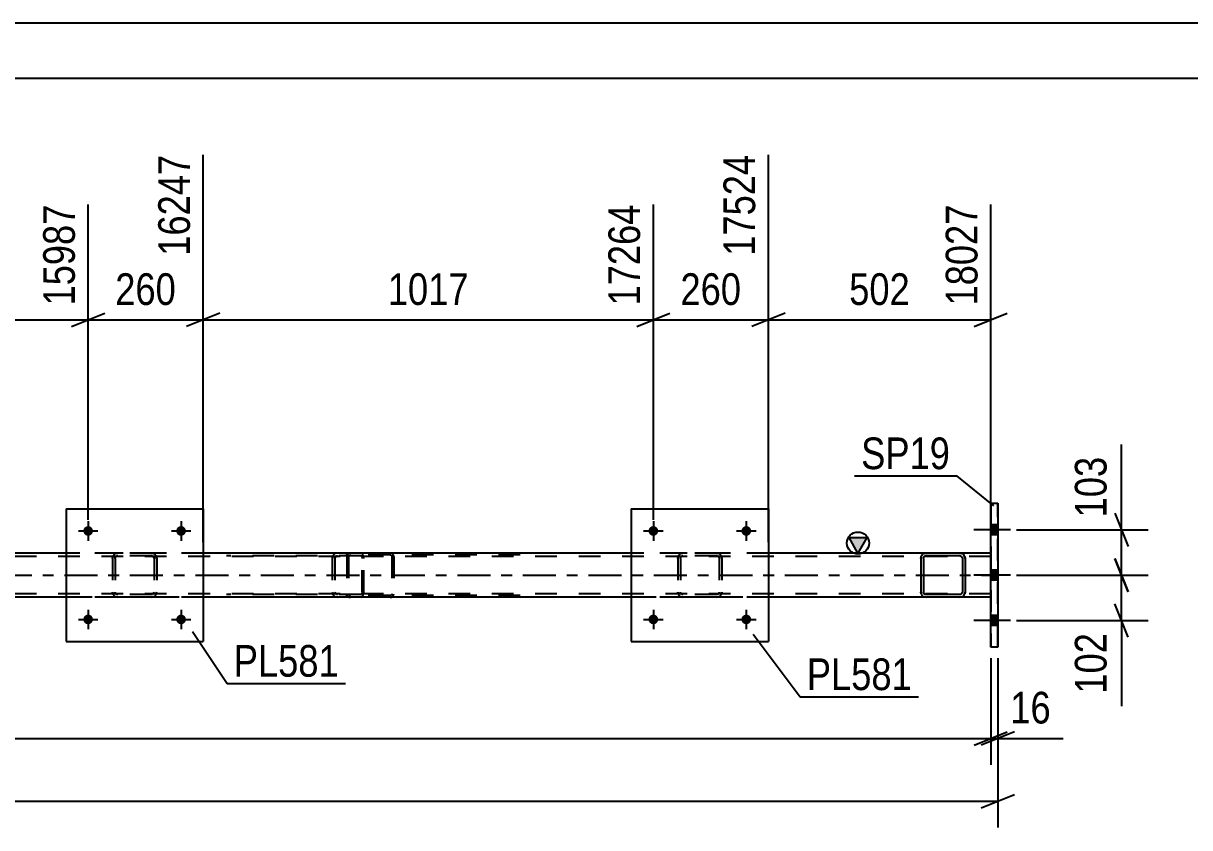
# Model space of a CAD drawing. Header units: millimetres. Extents: x 0 to 841, y 0 to 594.
# Drawn here: x 675 to 780.4, y 521.3 to 594 of the extents above; entities that cross this region are included whole.
import ezdxf

# ---------------------------------------------------------------- set-up
doc = ezdxf.new("R2010")
doc.units = ezdxf.units.MM
doc.linetypes.add('DXK_LINE_DOT2', pattern=[3.9198, 1.9599, -1.9599])
doc.linetypes.add('DXK_LINE_DOT3', pattern=[5.9187, 2.979, -0.9799, 0.9799, -0.9799])
doc.styles.add('Arial Narrow', font='ARIALN.TTF', dxfattribs={"height": 0.2})

# ---------------------------------------------------------------- blocks, each defined once
blk = doc.blocks.new('Unknown-814735583-1133')
at = {"color": 5, "linetype": 'Continuous'}
for p, q in [((841, 594), (0, 594)), ((836, 589), (5, 589))]:
    blk.add_line(p, q, dxfattribs=at)
blk = doc.blocks.new('Part-814735583-5212 - 5134')
at = {"color": 2, "linetype": 'Continuous'}
for p, q in [((756.58, 546.09), (756.4, 546.05)), ((759.62, 546.09), (756.58, 546.09)), ((759.81, 546.05), (759.62, 546.09)), ((756.14, 545.79), (756.1, 545.61)), ((756.1, 545.61), (756.1, 542.57)), ((756.34, 545.61), (756.36, 545.7)), ((756.34, 545.61), (756.34, 542.57)), ((756.36, 545.7), (756.41, 545.78)), ((756.41, 545.78), (756.49, 545.83)), ((756.49, 545.83), (756.58, 545.85)), ((759.62, 545.85), (756.58, 545.85)), ((759.62, 545.85), (759.72, 545.83)), ((759.72, 545.83), (759.79, 545.78)), ((759.79, 545.78), (759.84, 545.7)), ((759.84, 545.7), (759.86, 545.61)), ((759.86, 545.61), (759.86, 542.57)), ((760.1, 545.61), (760.07, 545.79)), ((760.1, 545.61), (760.1, 542.57)), ((756.1, 542.57), (756.14, 542.39)), ((756.36, 542.48), (756.34, 542.57)), ((756.41, 542.4), (756.36, 542.48)), ((756.4, 542.13), (756.58, 542.09)), ((756.49, 542.35), (756.41, 542.4)), ((756.58, 542.33), (756.49, 542.35)), ((759.62, 542.33), (756.58, 542.33)), ((759.62, 542.09), (756.58, 542.09)), ((759.72, 542.35), (759.62, 542.33)), ((759.62, 542.09), (759.81, 542.13)), ((759.79, 542.4), (759.72, 542.35)), ((759.84, 542.48), (759.79, 542.4)), ((759.86, 542.57), (759.84, 542.48)), ((760.07, 542.39), (760.1, 542.57))]:
    blk.add_line(p, q, dxfattribs=at)
at = {"color": 7, "linetype": 'DXK_LINE_DOT2'}
for p, q in [((756.4, 546.05), (756.58, 546.09)), ((759.62, 546.09), (759.81, 546.05)), ((756.1, 545.61), (756.14, 545.79)), ((760.07, 545.79), (760.1, 545.61)), ((756.14, 542.39), (756.1, 542.57)), ((756.58, 542.09), (756.4, 542.13)), ((759.81, 542.13), (759.62, 542.09)), ((760.1, 542.57), (760.07, 542.39))]:
    blk.add_line(p, q, dxfattribs=at)
at = {"color": 2, "linetype": 'Continuous'}
for centre, start, end in [((756.58, 545.61), 112.5, 157.5), ((759.62, 545.61), 22.5, 67.5), ((756.58, 542.57), 202.5, 247.5), ((759.62, 542.57), 292.5, 337.5)]:
    blk.add_arc(centre, 0.48, start, end, dxfattribs=at)
at = {"color": 7, "linetype": 'DXK_LINE_DOT2'}
for centre, start, end in [((756.58, 545.61), 112.5, 157.5), ((759.62, 545.61), 22.5, 67.5), ((756.58, 542.57), 202.5, 247.5), ((759.62, 542.57), 292.5, 337.5)]:
    blk.add_arc(centre, 0.48, start, end, dxfattribs=at)
blk = doc.blocks.new('Bolt-814735583-5152 - 5134')
at = {"linetype": 'Continuous'}
for points in [[(732.37, 548.09, -1), (731.49, 548.09, -1)], [(740.77, 548.09, -1), (739.89, 548.09, -1)]]:
    blk.add_hatch(color=1, dxfattribs=at).paths.add_polyline_path(points)
at = {"color": 1, "linetype": 'Continuous'}
for p, q in [((731.93, 548.97), (731.93, 547.21)), ((740.33, 548.97), (740.33, 547.21)), ((731.05, 548.09), (732.81, 548.09)), ((739.45, 548.09), (741.21, 548.09))]:
    blk.add_line(p, q, dxfattribs=at)
blk = doc.blocks.new('Part-814735583-5217 - 5134')
at = {"color": 2, "linetype": 'Continuous'}
for p, q in [((729.93, 550.09), (729.93, 538.09)), ((729.93, 550.09), (742.33, 550.09)), ((742.33, 550.09), (742.33, 538.09)), ((729.93, 538.09), (742.33, 538.09))]:
    blk.add_line(p, q, dxfattribs=at)
blk = doc.blocks.new('Bolt-814735583-5153 - 5134')
at = {"linetype": 'Continuous'}
for points in [[(732.37, 540.09, -1), (731.49, 540.09, -1)], [(740.77, 540.09, -1), (739.89, 540.09, -1)]]:
    blk.add_hatch(color=1, dxfattribs=at).paths.add_polyline_path(points)
at = {"color": 1, "linetype": 'Continuous'}
for p, q in [((731.93, 540.97), (731.93, 539.21)), ((740.33, 540.97), (740.33, 539.21)), ((731.05, 540.09), (732.81, 540.09)), ((739.45, 540.09), (741.21, 540.09))]:
    blk.add_line(p, q, dxfattribs=at)
blk = doc.blocks.new('Part-814735583-5218 - 5134')
at = {"color": 7, "linetype": 'DXK_LINE_DOT2'}
for p, q in [((734.42, 546.05), (734.61, 546.09)), ((734.61, 546.09), (734.42, 546.05)), ((737.65, 546.09), (734.61, 546.09)), ((737.65, 546.09), (737.83, 546.05)), ((737.83, 546.05), (737.65, 546.09)), ((734.13, 545.61), (734.16, 545.79)), ((734.16, 545.79), (734.13, 545.61)), ((734.13, 545.61), (734.13, 542.57)), ((734.37, 545.61), (734.38, 545.7)), ((734.37, 545.61), (734.37, 542.57)), ((734.38, 545.7), (734.44, 545.78)), ((734.44, 545.78), (734.51, 545.83)), ((734.51, 545.83), (734.61, 545.85)), ((737.65, 545.85), (734.61, 545.85)), ((737.65, 545.85), (737.74, 545.83)), ((737.74, 545.83), (737.82, 545.78)), ((737.82, 545.78), (737.87, 545.7)), ((737.87, 545.7), (737.89, 545.61)), ((737.89, 545.61), (737.89, 542.57)), ((738.09, 545.79), (738.13, 545.61)), ((738.13, 545.61), (738.09, 545.79)), ((738.13, 545.61), (738.13, 542.57)), ((734.16, 542.39), (734.13, 542.57)), ((734.13, 542.57), (734.16, 542.39)), ((734.38, 542.48), (734.37, 542.57)), ((734.44, 542.4), (734.38, 542.48)), ((734.61, 542.09), (734.42, 542.13)), ((734.42, 542.13), (734.61, 542.09)), ((734.51, 542.35), (734.44, 542.4)), ((734.61, 542.33), (734.51, 542.35)), ((737.65, 542.33), (734.61, 542.33)), ((737.65, 542.09), (734.61, 542.09)), ((737.74, 542.35), (737.65, 542.33)), ((737.83, 542.13), (737.65, 542.09)), ((737.65, 542.09), (737.83, 542.13)), ((737.82, 542.4), (737.74, 542.35)), ((737.87, 542.48), (737.82, 542.4)), ((737.89, 542.57), (737.87, 542.48)), ((738.13, 542.57), (738.09, 542.39)), ((738.09, 542.39), (738.13, 542.57))]:
    blk.add_line(p, q, dxfattribs=at)
at = {"color": 7, "linetype": 'DXK_LINE_DOT3'}
blk.add_line((736.13, 544.09), (736.13, 544.09), dxfattribs=at)
at = {"color": 7, "linetype": 'DXK_LINE_DOT2'}
for centre, start, end in [((734.61, 545.61), 112.5, 157.5), ((734.61, 545.61), 112.5, 157.5), ((737.65, 545.61), 22.5, 67.5), ((737.65, 545.61), 22.5, 67.5), ((734.61, 542.57), 202.5, 247.5), ((734.61, 542.57), 202.5, 247.5), ((737.65, 542.57), 292.5, 337.5), ((737.65, 542.57), 292.5, 337.5)]:
    blk.add_arc(centre, 0.48, start, end, dxfattribs=at)
blk = doc.blocks.new('Bolt-814735583-5154 - 5134')
at = {"linetype": 'Continuous'}
for points in [[(681.29, 548.09, -1), (680.41, 548.09, -1)], [(689.69, 548.09, -1), (688.81, 548.09, -1)]]:
    blk.add_hatch(color=1, dxfattribs=at).paths.add_polyline_path(points)
at = {"color": 1, "linetype": 'Continuous'}
for p, q in [((680.85, 548.97), (680.85, 547.21)), ((689.25, 548.97), (689.25, 547.21)), ((679.97, 548.09), (681.73, 548.09)), ((688.37, 548.09), (690.13, 548.09))]:
    blk.add_line(p, q, dxfattribs=at)
blk = doc.blocks.new('Bolt-814735583-5155 - 5134')
at = {"linetype": 'Continuous'}
for points in [[(681.29, 540.09, -1), (680.41, 540.09, -1)], [(689.69, 540.09, -1), (688.81, 540.09, -1)]]:
    blk.add_hatch(color=1, dxfattribs=at).paths.add_polyline_path(points)
at = {"color": 1, "linetype": 'Continuous'}
for p, q in [((680.85, 540.97), (680.85, 539.21)), ((689.25, 540.97), (689.25, 539.21)), ((679.97, 540.09), (681.73, 540.09)), ((688.37, 540.09), (690.13, 540.09))]:
    blk.add_line(p, q, dxfattribs=at)
blk = doc.blocks.new('Part-814735583-5223 - 5134')
at = {"color": 2, "linetype": 'Continuous'}
for p, q in [((678.85, 550.09), (678.85, 538.09)), ((678.85, 550.09), (691.25, 550.09)), ((691.25, 550.09), (691.25, 538.09)), ((678.85, 538.09), (691.25, 538.09))]:
    blk.add_line(p, q, dxfattribs=at)
blk = doc.blocks.new('Part-814735583-5224 - 5134')
at = {"color": 7, "linetype": 'DXK_LINE_DOT2'}
for p, q in [((683.34, 546.05), (683.53, 546.09)), ((683.53, 546.09), (683.34, 546.05)), ((686.57, 546.09), (683.53, 546.09)), ((686.57, 546.09), (686.75, 546.05)), ((686.75, 546.05), (686.57, 546.09)), ((683.05, 545.61), (683.08, 545.79)), ((683.08, 545.79), (683.05, 545.61)), ((683.05, 545.61), (683.05, 542.57)), ((683.29, 545.61), (683.3, 545.7)), ((683.29, 545.61), (683.29, 542.57)), ((683.3, 545.7), (683.36, 545.78)), ((683.36, 545.78), (683.43, 545.83)), ((683.43, 545.83), (683.53, 545.85)), ((686.57, 545.85), (683.53, 545.85)), ((686.57, 545.85), (686.66, 545.83)), ((686.66, 545.83), (686.74, 545.78)), ((686.74, 545.78), (686.79, 545.7)), ((686.79, 545.7), (686.81, 545.61)), ((686.81, 545.61), (686.81, 542.57)), ((687.01, 545.79), (687.05, 545.61)), ((687.05, 545.61), (687.01, 545.79)), ((687.05, 545.61), (687.05, 542.57)), ((683.08, 542.39), (683.05, 542.57)), ((683.05, 542.57), (683.08, 542.39)), ((683.3, 542.48), (683.29, 542.57)), ((683.36, 542.4), (683.3, 542.48)), ((683.53, 542.09), (683.34, 542.13)), ((683.34, 542.13), (683.53, 542.09)), ((683.43, 542.35), (683.36, 542.4)), ((683.53, 542.33), (683.43, 542.35)), ((686.57, 542.33), (683.53, 542.33)), ((686.57, 542.09), (683.53, 542.09)), ((686.66, 542.35), (686.57, 542.33)), ((686.75, 542.13), (686.57, 542.09)), ((686.57, 542.09), (686.75, 542.13)), ((686.74, 542.4), (686.66, 542.35)), ((686.79, 542.48), (686.74, 542.4)), ((686.81, 542.57), (686.79, 542.48)), ((687.05, 542.57), (687.01, 542.39)), ((687.01, 542.39), (687.05, 542.57))]:
    blk.add_line(p, q, dxfattribs=at)
at = {"color": 7, "linetype": 'DXK_LINE_DOT3'}
blk.add_line((685.05, 544.09), (685.05, 544.09), dxfattribs=at)
at = {"color": 7, "linetype": 'DXK_LINE_DOT2'}
for centre, start, end in [((683.53, 545.61), 112.5, 157.5), ((683.53, 545.61), 112.5, 157.5), ((686.57, 545.61), 22.5, 67.5), ((686.57, 545.61), 22.5, 67.5), ((683.53, 542.57), 202.5, 247.5), ((683.53, 542.57), 202.5, 247.5), ((686.57, 542.57), 292.5, 337.5), ((686.57, 542.57), 292.5, 337.5)]:
    blk.add_arc(centre, 0.48, start, end, dxfattribs=at)
blk = doc.blocks.new('Part-814735583-5267 - 5134')
at = {"color": 2, "linetype": 'Continuous'}
for p, q in [((762.42, 550.59), (762.42, 550.59)), ((762.42, 550.59), (763.06, 550.59)), ((762.42, 537.59), (762.42, 550.59)), ((763.06, 550.59), (763.06, 537.59)), ((762.42, 537.59), (762.42, 537.59)), ((763.06, 537.59), (762.42, 537.59))]:
    blk.add_line(p, q, dxfattribs=at)
at = {"color": 7, "linetype": 'DXK_LINE_DOT2'}
for p, q in [((762.42, 550.59), (762.42, 537.59)), ((763.06, 537.59), (763.06, 550.59))]:
    blk.add_line(p, q, dxfattribs=at)
blk = doc.blocks.new('Part-814735583-5281 - 5134')
at = {"color": 7, "linetype": 'DXK_LINE_DOT2'}
for p, q in [((705.5, 546.09), (693.34, 546.09)), ((703.4, 546.09), (703.21, 546.05)), ((704.22, 545.85), (704.22, 546.09)), ((705.6, 546.05), (705.5, 546.09)), ((705.69, 545.95), (705.6, 546.05)), ((705.5, 545.85), (693.34, 545.85)), ((702.93, 545.75), (702.9, 545.61)), ((702.9, 545.61), (702.9, 542.57)), ((702.94, 545.79), (702.93, 545.75)), ((703.15, 545.61), (703.17, 545.7)), ((703.15, 545.61), (703.15, 542.57)), ((703.17, 545.7), (703.23, 545.78)), ((703.23, 545.78), (703.31, 545.83)), ((703.31, 545.83), (703.4, 545.85)), ((705.5, 545.85), (705.55, 545.83)), ((705.55, 545.83), (705.59, 545.78)), ((705.59, 545.78), (705.62, 545.7)), ((705.62, 545.7), (705.63, 545.61)), ((705.63, 542.57), (705.63, 545.61)), ((705.75, 545.79), (705.69, 545.95)), ((705.77, 545.61), (705.75, 545.79)), ((705.77, 542.57), (705.77, 545.61)), ((705.5, 542.33), (693.34, 542.33)), ((705.5, 542.09), (693.34, 542.09)), ((702.9, 542.57), (702.92, 542.49)), ((702.92, 542.49), (702.94, 542.39)), ((703.17, 542.48), (703.15, 542.57)), ((703.23, 542.4), (703.17, 542.48)), ((703.21, 542.13), (703.4, 542.09)), ((703.31, 542.35), (703.23, 542.4)), ((703.4, 542.33), (703.31, 542.35)), ((704.22, 542.09), (704.22, 542.33)), ((705.55, 542.35), (705.5, 542.33)), ((705.5, 542.09), (705.6, 542.13)), ((705.59, 542.4), (705.55, 542.35)), ((705.62, 542.48), (705.59, 542.4)), ((705.6, 542.13), (705.69, 542.23)), ((705.63, 542.57), (705.62, 542.48)), ((705.69, 542.23), (705.75, 542.39)), ((705.75, 542.39), (705.77, 542.57))]:
    blk.add_line(p, q, dxfattribs=at)
for centre, start, end in [((703.39, 545.6), 111.1941, 156.1506), ((703.39, 542.59), 203.8494, 248.8059)]:
    blk.add_arc(centre, 0.492, start, end, dxfattribs=at)
blk = doc.blocks.new('Part-814735583-5283 - 5134')
at = {"color": 7, "linetype": 'DXK_LINE_DOT2'}
for p, q in [((704.56, 546.09), (704.43, 546.07)), ((719.89, 546.09), (704.56, 546.09)), ((708.27, 546.07), (708.14, 546.09)), ((704.25, 545.89), (704.22, 545.77)), ((704.22, 545.77), (704.22, 542.41)), ((704.39, 545.77), (704.4, 545.83)), ((704.39, 545.77), (704.39, 542.41)), ((704.4, 545.83), (704.44, 545.88)), ((704.44, 545.88), (704.49, 545.92)), ((704.49, 545.92), (704.56, 545.93)), ((719.89, 545.93), (704.56, 545.93)), ((708.14, 545.93), (708.2, 545.92)), ((708.2, 545.92), (708.23, 545.9)), ((708.23, 545.9), (708.26, 545.88)), ((708.26, 545.88), (708.29, 545.83)), ((708.29, 545.83), (708.31, 545.77)), ((708.31, 545.77), (708.31, 542.41)), ((708.48, 545.77), (708.45, 545.89)), ((708.48, 545.77), (708.48, 542.41)), ((704.22, 542.41), (704.25, 542.29)), ((704.4, 542.35), (704.39, 542.41)), ((704.44, 542.3), (704.4, 542.35)), ((704.43, 542.11), (704.56, 542.09)), ((704.44, 542.3), (704.47, 542.28)), ((704.47, 542.28), (704.49, 542.26)), ((704.49, 542.26), (704.56, 542.25)), ((719.89, 542.25), (704.56, 542.25)), ((719.89, 542.09), (704.56, 542.09)), ((708.2, 542.26), (708.14, 542.25)), ((708.14, 542.09), (708.27, 542.11)), ((708.26, 542.3), (708.2, 542.26)), ((708.29, 542.35), (708.26, 542.3)), ((708.31, 542.41), (708.29, 542.35)), ((708.45, 542.29), (708.48, 542.41))]:
    blk.add_line(p, q, dxfattribs=at)
for centre, start, end in [((704.55, 545.76), 110.7583, 155.68), ((708.15, 545.76), 24.32, 69.2417), ((704.55, 542.42), 204.32, 249.2417), ((708.15, 542.42), 290.7583, 335.68)]:
    blk.add_arc(centre, 0.331, start, end, dxfattribs=at)
blk = doc.blocks.new('Bolt-814735583-5327 - 5134')
at = {"linetype": 'Continuous'}
for points in [[(763.06, 547.75), (763.06, 548.63), (762.42, 548.63), (762.42, 547.75)], [(763.06, 547.75), (763.06, 548.63), (762.42, 548.63), (762.42, 547.75)], [(763.06, 547.75), (763.06, 548.63), (762.42, 548.63), (762.42, 547.75)], [(763.06, 543.65), (763.06, 544.53), (762.42, 544.53), (762.42, 543.65)], [(763.06, 543.65), (763.06, 544.53), (762.42, 544.53), (762.42, 543.65)], [(763.06, 539.55), (763.06, 540.43), (762.42, 540.43), (762.42, 539.55)], [(763.06, 539.55), (763.06, 540.43), (762.42, 540.43), (762.42, 539.55)], [(763.06, 539.55), (763.06, 540.43), (762.42, 540.43), (762.42, 539.55)]]:
    blk.add_hatch(color=1, dxfattribs=at).paths.add_polyline_path(points)
at = {"color": 1, "linetype": 'Continuous'}
for p, q in [((764.22, 548.19), (760.9, 548.19)), ((764.22, 548.19), (760.9, 548.19)), ((764.22, 548.19), (760.9, 548.19)), ((763.06, 548.63), (762.42, 548.63)), ((763.06, 548.63), (762.42, 548.63)), ((763.06, 548.63), (762.42, 548.63)), ((763.06, 547.75), (762.42, 547.75)), ((763.06, 547.75), (762.42, 547.75)), ((763.06, 547.75), (762.42, 547.75)), ((764.22, 544.09), (760.9, 544.09)), ((764.22, 544.09), (760.9, 544.09)), ((763.06, 544.53), (762.42, 544.53)), ((763.06, 544.53), (762.42, 544.53)), ((763.06, 543.65), (762.42, 543.65)), ((763.06, 543.65), (762.42, 543.65)), ((764.22, 539.99), (760.9, 539.99)), ((764.22, 539.99), (760.9, 539.99)), ((764.22, 539.99), (760.9, 539.99)), ((763.06, 540.43), (762.42, 540.43)), ((763.06, 540.43), (762.42, 540.43)), ((763.06, 540.43), (762.42, 540.43)), ((763.06, 539.55), (762.42, 539.55)), ((763.06, 539.55), (762.42, 539.55)), ((763.06, 539.55), (762.42, 539.55))]:
    blk.add_line(p, q, dxfattribs=at)
blk = doc.blocks.new('Part-814735583-5334 - 5134')
at = {"linetype": 'Continuous'}
blk.add_hatch(color=2, dxfattribs=at).paths.add_polyline_path([(750.42, 546.09), (749.62, 547.49), (751.22, 547.49)])
at = {"color": 2, "linetype": 'Continuous'}
for p, q in [((750.42, 546.09), (749.62, 547.49)), ((749.62, 547.49), (751.22, 547.49)), ((751.22, 547.49), (750.42, 546.09)), ((678.85, 546.09), (640.17, 546.09)), ((729.93, 546.09), (691.25, 546.09)), ((756.58, 546.09), (742.33, 546.09)), ((762.42, 546.09), (759.62, 546.09)), ((678.85, 542.09), (640.17, 542.09)), ((729.93, 542.09), (691.25, 542.09)), ((756.58, 542.09), (742.33, 542.09)), ((762.42, 542.09), (759.62, 542.09))]:
    blk.add_line(p, q, dxfattribs=at)
at = {"color": 7, "linetype": 'DXK_LINE_DOT2'}
for p, q in [((762.42, 546.09), (116.96, 546.09)), ((691.25, 546.09), (678.85, 546.09)), ((742.33, 546.09), (729.93, 546.09)), ((759.62, 546.09), (756.58, 546.09)), ((762.42, 542.09), (762.42, 546.09)), ((762.42, 546.09), (762.42, 546.09)), ((762.42, 546.09), (762.42, 542.09)), ((762.42, 545.77), (98.68, 545.77)), ((762.42, 545.77), (762.42, 545.77)), ((762.42, 542.41), (98.68, 542.41)), ((759.62, 542.09), (116.96, 542.09)), ((691.25, 542.09), (678.85, 542.09)), ((742.33, 542.09), (729.93, 542.09)), ((759.62, 542.09), (756.58, 542.09)), ((762.42, 542.41), (762.42, 542.41)), ((762.42, 542.09), (762.42, 542.09))]:
    blk.add_line(p, q, dxfattribs=at)
at = {"color": 7, "linetype": 'DXK_LINE_DOT3'}
blk.add_line((98.68, 544.09), (762.42, 544.09), dxfattribs=at)
at = {"color": 2, "linetype": 'Continuous'}
blk.add_circle((750.42, 546.99), 1, dxfattribs=at)
blk = doc.blocks.new('StraightDimension-814735583-8632 - 5134')
at = {"color": 7, "linetype": 'Continuous'}
for p, q in [((762.42, 536.59), (762.42, 526.93)), ((56.76, 529.33), (762.42, 529.33)), ((760.92, 528.73), (763.92, 529.93))]:
    blk.add_line(p, q, dxfattribs=at)
blk = doc.blocks.new('StraightDimension-814735583-5843 - 5134')
at = {"color": 7, "linetype": 'Continuous'}
for p, q in [((640.17, 547.09), (640.17, 582.12)), ((680.85, 549.09), (680.85, 577.62)), ((641.67, 567.78), (638.67, 566.58)), ((640.17, 567.18), (680.85, 567.18)), ((679.35, 566.58), (682.35, 567.78))]:
    blk.add_line(p, q, dxfattribs=at)
at = {"color": 0}
blk.add_wipeout([(664.76, 567.93), (664.76, 572.13), (656.25, 572.13), (656.25, 567.93)], dxfattribs=at)
at = {"color": 3, "style": 'Arial Narrow'}
blk.add_text('1017', height=2.863, dxfattribs=at).set_placement((656.85, 568.53))
at = {"color": 0, "linetype": 'Continuous'}
blk.add_wipeout([(680.25, 578.22), (676.05, 578.22), (676.05, 567.88), (680.25, 567.88)], dxfattribs=at)
at = {"color": 3, "linetype": 'Continuous', "style": 'Arial Narrow'}
blk.add_text('15987', height=2.863, rotation=90.0002, dxfattribs=at).set_placement((679.65, 568.48))
blk = doc.blocks.new('StraightDimension-814735583-5861 - 5134')
at = {"color": 7, "linetype": 'Continuous'}
for p, q in [((691.25, 547.09), (691.25, 582.12)), ((680.85, 549.09), (680.85, 577.62)), ((679.35, 566.58), (682.35, 567.78)), ((680.85, 567.18), (691.25, 567.18)), ((692.75, 567.78), (689.75, 566.58))]:
    blk.add_line(p, q, dxfattribs=at)
at = {"color": 0}
blk.add_wipeout([(689.39, 567.93), (689.39, 572.13), (682.7, 572.13), (682.7, 567.93)], dxfattribs=at)
at = {"color": 3, "style": 'Arial Narrow'}
blk.add_text('260', height=2.863, dxfattribs=at).set_placement((683.3, 568.53))
at = {"color": 0, "linetype": 'Continuous'}
blk.add_wipeout([(690.65, 582.72), (686.45, 582.72), (686.45, 572.38), (690.65, 572.38)], dxfattribs=at)
at = {"color": 3, "linetype": 'Continuous', "style": 'Arial Narrow'}
blk.add_text('16247', height=2.863, rotation=90.0002, dxfattribs=at).set_placement((690.05, 572.98))
blk = doc.blocks.new('StraightDimension-814735583-5879 - 5134')
at = {"color": 7, "linetype": 'Continuous'}
for p, q in [((691.25, 547.09), (691.25, 582.12)), ((731.93, 549.09), (731.93, 577.62)), ((692.75, 567.78), (689.75, 566.58)), ((691.25, 567.18), (731.93, 567.18)), ((730.43, 566.58), (733.43, 567.78))]:
    blk.add_line(p, q, dxfattribs=at)
at = {"color": 0}
blk.add_wipeout([(715.84, 567.93), (715.84, 572.13), (707.33, 572.13), (707.33, 567.93)], dxfattribs=at)
at = {"color": 3, "style": 'Arial Narrow'}
blk.add_text('1017', height=2.863, dxfattribs=at).set_placement((707.93, 568.53))
at = {"color": 0, "linetype": 'Continuous'}
blk.add_wipeout([(731.33, 578.22), (727.13, 578.22), (727.13, 567.88), (731.33, 567.88)], dxfattribs=at)
at = {"color": 3, "linetype": 'Continuous', "style": 'Arial Narrow'}
blk.add_text('17264', height=2.863, rotation=90.0002, dxfattribs=at).set_placement((730.73, 568.48))
blk = doc.blocks.new('StraightDimension-814735583-5897 - 5134')
at = {"color": 7, "linetype": 'Continuous'}
for p, q in [((742.33, 547.09), (742.33, 582.12)), ((731.93, 549.09), (731.93, 577.62)), ((730.43, 566.58), (733.43, 567.78)), ((731.93, 567.18), (742.33, 567.18)), ((743.83, 567.78), (740.83, 566.58))]:
    blk.add_line(p, q, dxfattribs=at)
at = {"color": 0}
blk.add_wipeout([(740.47, 567.93), (740.47, 572.13), (733.78, 572.13), (733.78, 567.93)], dxfattribs=at)
at = {"color": 3, "style": 'Arial Narrow'}
blk.add_text('260', height=2.863, dxfattribs=at).set_placement((734.38, 568.53))
at = {"color": 0, "linetype": 'Continuous'}
blk.add_wipeout([(741.73, 582.72), (737.53, 582.72), (737.53, 572.38), (741.73, 572.38)], dxfattribs=at)
at = {"color": 3, "linetype": 'Continuous', "style": 'Arial Narrow'}
blk.add_text('17524', height=2.863, rotation=90.0002, dxfattribs=at).set_placement((741.13, 572.98))
blk = doc.blocks.new('StraightDimension-814735583-5915 - 5134')
at = {"color": 7, "linetype": 'Continuous'}
for p, q in [((742.33, 547.09), (742.33, 582.12)), ((762.42, 547.09), (762.42, 577.62)), ((743.83, 567.78), (740.83, 566.58)), ((742.33, 567.18), (762.42, 567.18)), ((760.92, 566.58), (763.92, 567.78))]:
    blk.add_line(p, q, dxfattribs=at)
at = {"color": 0}
blk.add_wipeout([(755.72, 567.93), (755.72, 572.13), (749.03, 572.13), (749.03, 567.93)], dxfattribs=at)
at = {"color": 3, "style": 'Arial Narrow'}
blk.add_text('502', height=2.863, dxfattribs=at).set_placement((749.63, 568.53))
at = {"color": 0, "linetype": 'Continuous'}
blk.add_wipeout([(761.82, 578.22), (757.62, 578.22), (757.62, 567.88), (761.82, 567.88)], dxfattribs=at)
at = {"color": 3, "linetype": 'Continuous', "style": 'Arial Narrow'}
blk.add_text('18027', height=2.863, rotation=90.0002, dxfattribs=at).set_placement((761.22, 568.48))
blk = doc.blocks.new('StraightDimension-814735583-8631 - 5134')
at = {"color": 7, "linetype": 'Continuous'}
for p, q in [((762.42, 536.59), (762.42, 526.93)), ((763.06, 536.59), (763.06, 526.93)), ((760.92, 528.73), (763.92, 529.93)), ((764.56, 529.93), (761.56, 528.73)), ((762.42, 529.33), (763.06, 529.33)), ((763.06, 529.33), (768.97, 529.33)), ((763.06, 529.33), (768.97, 529.33))]:
    blk.add_line(p, q, dxfattribs=at)
at = {"color": 0}
blk.add_wipeout([(768.45, 530.08), (768.45, 534.28), (763.59, 534.28), (763.59, 530.08)], dxfattribs=at)
at = {"color": 3, "style": 'Arial Narrow'}
blk.add_text('16', height=2.863, dxfattribs=at).set_placement((764.19, 530.68))
blk = doc.blocks.new('StraightDimension-814735583-10466 - 5134')
at = {"color": 7, "linetype": 'Continuous'}
for p, q in [((763.06, 536.59), (763.06, 521.26)), ((761.56, 523.06), (764.56, 524.26)), ((56.12, 523.66), (763.06, 523.66))]:
    blk.add_line(p, q, dxfattribs=at)
blk = doc.blocks.new('StraightDimension-814735583-12033 - 5134')
at = {"color": 7, "linetype": 'Continuous'}
for p, q in [((774.24, 548.19), (774.24, 555.92)), ((774.24, 548.19), (774.24, 555.92)), ((773.64, 549.69), (774.84, 546.69)), ((764.74, 548.19), (776.64, 548.19)), ((774.24, 544.09), (774.24, 548.19)), ((774.84, 542.59), (773.64, 545.59)), ((764.74, 544.09), (776.64, 544.09))]:
    blk.add_line(p, q, dxfattribs=at)
at = {"color": 0}
blk.add_wipeout([(773.49, 555.4), (769.29, 555.4), (769.29, 548.72), (773.49, 548.72)], dxfattribs=at)
at = {"color": 3, "style": 'Arial Narrow'}
blk.add_text('103', height=2.863, rotation=90.0002, dxfattribs=at).set_placement((772.89, 549.32))
blk = doc.blocks.new('StraightDimension-814735583-12034 - 5134')
at = {"color": 7, "linetype": 'Continuous'}
for p, q in [((773.64, 545.59), (774.84, 542.59)), ((764.74, 544.09), (776.64, 544.09)), ((774.24, 539.99), (774.24, 544.09)), ((774.84, 538.49), (773.64, 541.49)), ((764.74, 539.99), (776.64, 539.99)), ((774.24, 539.99), (774.24, 532.26)), ((774.24, 539.99), (774.24, 532.26))]:
    blk.add_line(p, q, dxfattribs=at)
at = {"color": 0}
blk.add_wipeout([(773.49, 539.47), (769.29, 539.47), (769.29, 532.78), (773.49, 532.78)], dxfattribs=at)
at = {"color": 3, "style": 'Arial Narrow'}
blk.add_text('102', height=2.863, rotation=90.0002, dxfattribs=at).set_placement((772.89, 533.38))
blk = doc.blocks.new('Mark-814735583-5213 - 5134')
at = {"color": 30, "linetype": 'Continuous'}
for p, q in [((740.96, 538.77), (745.2, 533.1)), ((745.2, 533.1), (755.9, 533.1))]:
    blk.add_line(p, q, dxfattribs=at)
at = {"color": 0}
blk.add_wipeout([(755.3, 533.7), (755.3, 536.7), (745.8, 536.7), (745.8, 533.7)], dxfattribs=at)
blk.add_wipeout([(755.3, 533.7), (755.3, 536.7), (745.8, 536.7), (745.8, 533.7)], dxfattribs=at)
at = {"color": 3, "style": 'Arial Narrow'}
blk.add_text('PL581', height=2.863, dxfattribs=at).set_placement((745.8, 533.7))
blk = doc.blocks.new('Mark-814735583-5219 - 5134')
at = {"color": 30, "linetype": 'Continuous'}
for p, q in [((690.29, 538.99), (693.41, 534.31)), ((693.41, 534.31), (704.12, 534.31))]:
    blk.add_line(p, q, dxfattribs=at)
at = {"color": 0}
blk.add_wipeout([(703.52, 534.91), (703.52, 537.91), (694.01, 537.91), (694.01, 534.91)], dxfattribs=at)
blk.add_wipeout([(703.52, 534.91), (703.52, 537.91), (694.01, 537.91), (694.01, 534.91)], dxfattribs=at)
at = {"color": 3, "style": 'Arial Narrow'}
blk.add_text('PL581', height=2.863, dxfattribs=at).set_placement((694.01, 534.91))
blk = doc.blocks.new('Mark-814735583-5263 - 5134')
at = {"color": 30, "linetype": 'Continuous'}
for p in [(750.11, 553.08), (762.71, 550.36)]:
    blk.add_line(p, (759.35, 553.08), dxfattribs=at)
at = {"color": 0}
blk.add_wipeout([(758.75, 553.68), (758.75, 556.68), (750.71, 556.68), (750.71, 553.68)], dxfattribs=at)
blk.add_wipeout([(758.75, 553.68), (758.75, 556.68), (750.71, 556.68), (750.71, 553.68)], dxfattribs=at)
at = {"color": 3, "style": 'Arial Narrow'}
blk.add_text('SP19', height=2.863, dxfattribs=at).set_placement((750.71, 553.68))

msp = doc.modelspace()

# ---------------------------------------------------------------- block references
for name in ['Unknown-814735583-1133', 'Part-814735583-5267 - 5134', 'Part-814735583-5223 - 5134', 'Part-814735583-5217 - 5134', 'Bolt-814735583-5154 - 5134', 'Bolt-814735583-5152 - 5134', 'Bolt-814735583-5327 - 5134', 'Part-814735583-5334 - 5134', 'Part-814735583-5224 - 5134', 'Part-814735583-5281 - 5134', 'Part-814735583-5283 - 5134', 'Part-814735583-5218 - 5134', 'Part-814735583-5212 - 5134', 'Bolt-814735583-5155 - 5134', 'Bolt-814735583-5153 - 5134']:
    msp.add_blockref(name, (0, 0))

# ---------------------------------------------------------------- next in the draw order: block references
for name in ['StraightDimension-814735583-5843 - 5134', 'StraightDimension-814735583-12033 - 5134', 'StraightDimension-814735583-8632 - 5134']:
    msp.add_blockref(name, (0, 0))

# ---------------------------------------------------------------- next in the draw order: block references
for name in ['StraightDimension-814735583-5861 - 5134', 'StraightDimension-814735583-8631 - 5134']:
    msp.add_blockref(name, (0, 0))

# ---------------------------------------------------------------- next in the draw order: block references
for name in ['StraightDimension-814735583-5879 - 5134', 'StraightDimension-814735583-10466 - 5134']:
    msp.add_blockref(name, (0, 0))

# ---------------------------------------------------------------- next in the draw order: block references
for name in ['StraightDimension-814735583-5897 - 5134', 'StraightDimension-814735583-12034 - 5134', 'Mark-814735583-5219 - 5134', 'Mark-814735583-5213 - 5134']:
    msp.add_blockref(name, (0, 0))

# ---------------------------------------------------------------- next in the draw order: block references
msp.add_blockref('StraightDimension-814735583-5915 - 5134', (0, 0))

# ---------------------------------------------------------------- next in the draw order: block references
msp.add_blockref('Mark-814735583-5263 - 5134', (0, 0))

doc.saveas('drawing.dxf')
